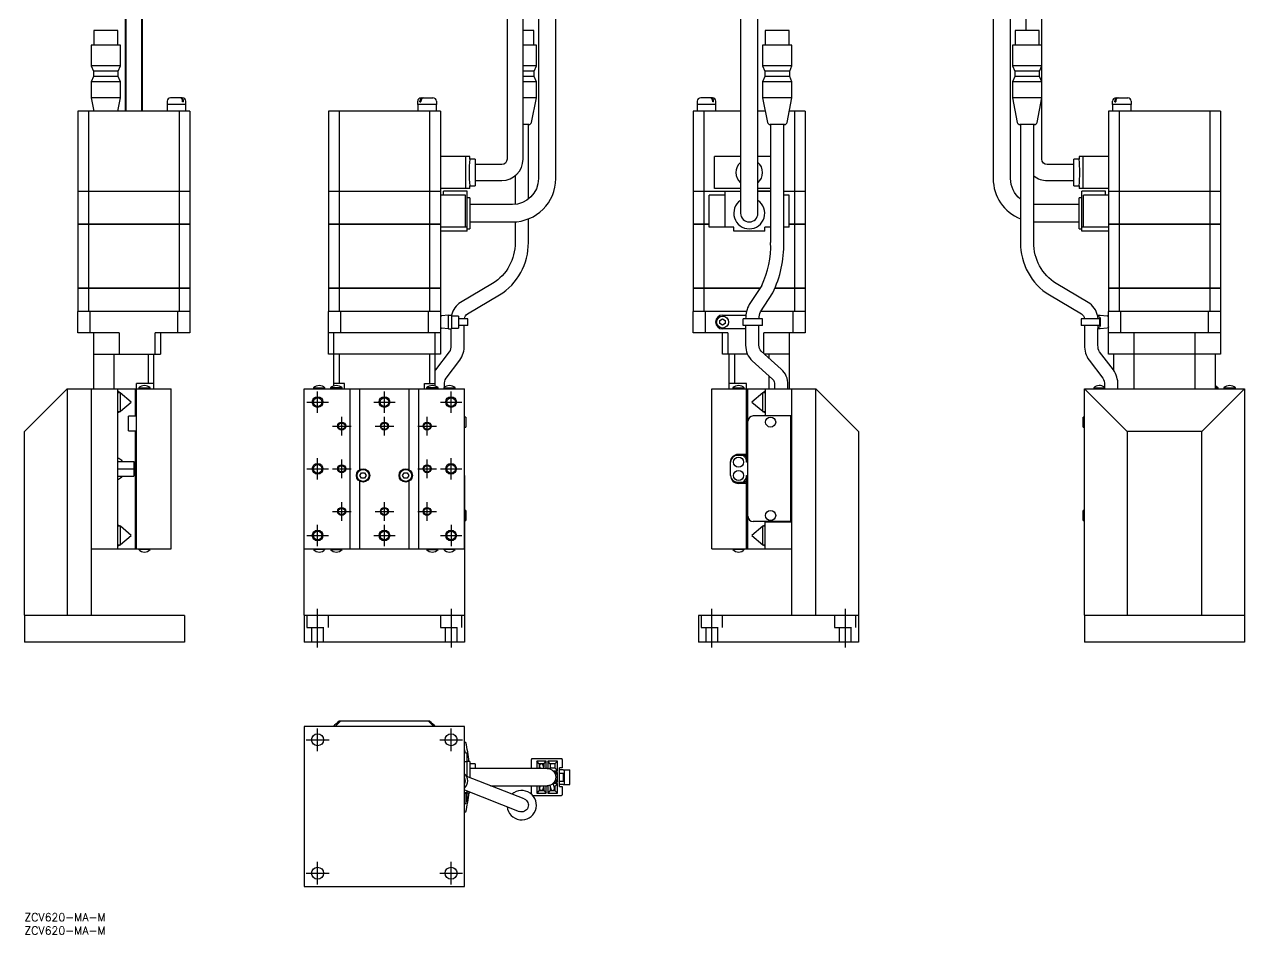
# Model space of a CAD drawing. Extents: x 0 to 457, y -8 to 507.
# Drawn here: x 0 to 457.4, y -8 to 333.1 of the extents above; entities that cross this region are included whole.
import ezdxf

# ---------------------------------------------------------------- set-up
doc = ezdxf.new("R2010")
doc.units = 0
doc.header["$LTSCALE"] = 0.5
doc.linetypes.add('CENTER', pattern=[50.8, 31.75, -6.35, 6.35, -6.35])
doc.linetypes.add('DASHED', pattern=[19.05, 12.7, -6.35])
for name, color, linetype in [('MSM_CENTER', 1, 'CENTER'), ('MSM_CONTINUOUS', 7, 'CONTINUOUS'), ('MSM_DASHED', 4, 'DASHED'), ('MSM_NARROW', 5, 'CONTINUOUS'), ('MSM_PART_NUMBER', 7, 'CONTINUOUS')]:
    doc.layers.add(name, color=color, linetype=linetype)
doc.styles.get("Standard").update_dxf_attribs({"font": 'txt.shx', "height": 3, "bigfont": 'bigfont.shx'})

# ---------------------------------------------------------------- blocks, each defined once
blk = doc.blocks.new('*U2')
at = {"layer": 'MSM_PART_NUMBER'}
blk.add_text('ZCV620-MA-M', height=3, dxfattribs=at).set_placement((0, -3))
blk = doc.blocks.new('*U3')
at = {"layer": 'MSM_PART_NUMBER'}
blk.add_text('ZCV620-MA-M', height=3, dxfattribs=at).set_placement((0, -8))

msp = doc.modelspace()

# ---------------------------------------------------------------- linework, layer by layer
at = {"layer": 'MSM_CENTER'}
for p, q in [((109.93, 187.57), (109.93, 195.57)), ((134.93, 187.57), (134.93, 195.57)), ((159.93, 187.57), (159.93, 195.57)), ((105.93, 191.57), (113.93, 191.57)), ((130.93, 191.57), (138.93, 191.57)), ((155.93, 191.57), (163.93, 191.57)), ((118.93, 179.07), (118.93, 186.07)), ((134.93, 179.07), (134.93, 186.07)), ((150.93, 179.07), (150.93, 186.07)), ((115.43, 182.57), (122.43, 182.57)), ((131.43, 182.57), (138.43, 182.57)), ((147.43, 182.57), (154.43, 182.57)), ((109.93, 162.57), (109.93, 170.57)), ((118.93, 163.07), (118.93, 170.07)), ((150.93, 163.07), (150.93, 170.07)), ((159.93, 162.57), (159.93, 170.57)), ((105.93, 166.57), (113.93, 166.57)), ((115.43, 166.57), (122.43, 166.57)), ((147.43, 166.57), (154.43, 166.57)), ((155.93, 166.57), (163.93, 166.57)), ((118.93, 147.07), (118.93, 154.07)), ((134.93, 147.07), (134.93, 154.07)), ((150.93, 147.07), (150.93, 154.07)), ((115.43, 150.57), (122.43, 150.57)), ((131.43, 150.57), (138.43, 150.57)), ((147.43, 150.57), (154.43, 150.57)), ((109.93, 137.57), (109.93, 145.57)), ((134.93, 137.57), (134.93, 145.57)), ((159.93, 145.57), (159.93, 137.57)), ((105.93, 141.57), (113.93, 141.57)), ((130.93, 141.57), (138.93, 141.57)), ((155.93, 141.57), (163.93, 141.57)), ((109.93, 99.57), (109.93, 114.07)), ((159.93, 114.07), (159.93, 99.57)), ((257.72, 99.57), (257.72, 114.07)), ((307.72, 114.07), (307.72, 99.57)), ((109.93, 60.75), (109.93, 69.25)), ((159.93, 60.75), (159.93, 69.25)), ((105.68, 65), (114.18, 65)), ((155.68, 65), (164.18, 65)), ((109.93, 10.75), (109.93, 19.25)), ((159.93, 10.75), (159.93, 19.25)), ((105.68, 15), (114.18, 15)), ((155.68, 15), (164.18, 15))]:
    msp.add_line(p, q, dxfattribs=at)
at = {"layer": 'MSM_CONTINUOUS'}
for p, q in [((38, 377.57), (38, 300.57)), ((44, 300.57), (44, 377.57)), ((180.93, 377.57), (180.93, 282.57)), ((186.93, 282.57), (186.93, 377.57)), ((375.4, 377.57), (375.4, 330.87)), ((381.4, 325.37), (381.4, 377.57)), ((37.75, 362.32), (37.75, 300.57)), ((44.25, 300.57), (44.25, 362.32)), ((192.68, 362.32), (192.68, 275.32)), ((199.18, 275.32), (199.18, 362.32)), ((268.47, 362.32), (268.47, 262.32)), ((274.97, 262.32), (274.97, 362.32)), ((363.15, 362.32), (363.15, 275.32)), ((369.65, 275.32), (369.65, 362.32)), ((35, 330.87), (26, 330.87)), ((26, 330.87), (26, 325.37)), ((35, 325.37), (35, 330.87)), ((190.93, 330.87), (186.93, 330.87)), ((190.93, 325.37), (190.93, 330.87)), ((286.72, 330.87), (277.72, 330.87)), ((277.72, 330.87), (277.72, 325.37)), ((286.72, 325.37), (286.72, 330.87)), ((380.4, 330.87), (371.4, 330.87)), ((371.4, 330.87), (371.4, 325.37)), ((380.4, 325.37), (380.4, 330.87)), ((36, 325.37), (25, 325.37)), ((25, 325.37), (25, 317.57)), ((36, 317.57), (36, 325.37)), ((191.93, 325.37), (186.93, 325.37)), ((191.93, 317.57), (191.93, 325.37)), ((287.72, 325.37), (276.72, 325.37)), ((276.72, 325.37), (276.72, 317.57)), ((287.72, 317.57), (287.72, 325.37)), ((381.4, 325.37), (370.4, 325.37)), ((370.4, 325.37), (370.4, 317.57)), ((381.4, 317.57), (381.4, 325.37)), ((36, 317.57), (25, 317.57)), ((25, 317.57), (25.85, 315.57)), ((35.15, 315.57), (36, 317.57)), ((191.93, 317.57), (186.93, 317.57)), ((191.08, 315.57), (191.93, 317.57)), ((287.72, 317.57), (276.72, 317.57)), ((276.72, 317.57), (277.57, 315.57)), ((286.87, 315.57), (287.72, 317.57)), ((381.4, 317.57), (370.4, 317.57)), ((370.4, 317.57), (371.25, 315.57)), ((380.55, 315.57), (381.4, 317.57)), ((381.4, 311.57), (381.4, 317.57)), ((25.85, 313.57), (25, 311.57)), ((36, 311.57), (25, 311.57)), ((25, 311.57), (25, 305.57)), ((35.15, 315.57), (25.85, 315.57)), ((25.85, 315.57), (25.85, 313.57)), ((35.15, 313.57), (25.85, 313.57)), ((35.15, 313.57), (35.15, 315.57)), ((36, 311.57), (35.15, 313.57)), ((36, 305.57), (36, 311.57)), ((191.08, 315.57), (186.93, 315.57)), ((191.08, 313.57), (186.93, 313.57)), ((191.93, 311.57), (186.93, 311.57)), ((191.08, 313.57), (191.08, 315.57)), ((191.93, 311.57), (191.08, 313.57)), ((191.93, 305.57), (191.93, 311.57)), ((277.57, 313.57), (276.72, 311.57)), ((287.72, 311.57), (276.72, 311.57)), ((276.72, 311.57), (276.72, 305.57)), ((286.87, 315.57), (277.57, 315.57)), ((277.57, 315.57), (277.57, 313.57)), ((286.87, 313.57), (277.57, 313.57)), ((286.87, 313.57), (286.87, 315.57)), ((287.72, 311.57), (286.87, 313.57)), ((287.72, 305.57), (287.72, 311.57)), ((371.25, 313.57), (370.4, 311.57)), ((381.4, 311.57), (370.4, 311.57)), ((370.4, 311.57), (370.4, 305.57)), ((380.55, 315.57), (371.25, 315.57)), ((371.25, 315.57), (371.25, 313.57)), ((380.55, 313.57), (371.25, 313.57)), ((380.55, 313.57), (380.55, 315.57)), ((381.4, 311.57), (380.55, 313.57)), ((381.4, 305.57), (381.4, 311.57)), ((36, 305.57), (25, 305.57)), ((25, 305.57), (25.98, 300.57)), ((35.02, 300.57), (36, 305.57)), ((53.5, 304.27), (53.5, 303.12)), ((60.5, 303.12), (53.5, 303.12)), ((60.5, 303.07), (53.5, 303.07)), ((53.5, 303.07), (53.5, 300.57)), ((53.55, 303.12), (53.55, 303.07)), ((59.2, 305.57), (54.8, 305.57)), ((59.29, 304.07), (59.29, 304.27)), ((59.65, 304.07), (59.29, 304.07)), ((59.65, 304.07), (59.65, 304.27)), ((60.45, 303.07), (60.45, 303.12)), ((60.5, 303.12), (60.5, 304.27)), ((60.5, 300.57), (60.5, 303.07)), ((147.43, 303.12), (147.43, 304.27)), ((154.43, 303.12), (147.43, 303.12)), ((154.43, 303.07), (147.43, 303.07)), ((147.43, 303.07), (147.43, 300.57)), ((147.48, 303.12), (147.48, 303.07)), ((148.28, 304.07), (148.28, 304.27)), ((148.28, 304.07), (148.63, 304.07)), ((148.63, 304.07), (148.63, 304.27)), ((148.73, 305.57), (153.13, 305.57)), ((154.38, 303.07), (154.38, 303.12)), ((154.43, 304.27), (154.43, 303.12)), ((154.43, 300.57), (154.43, 303.07)), ((191.93, 305.57), (186.93, 305.57)), ((190.12, 296.38), (191.93, 305.57)), ((252.22, 304.27), (252.22, 303.12)), ((259.22, 303.12), (252.22, 303.12)), ((259.22, 303.07), (252.22, 303.07)), ((252.22, 303.07), (252.22, 300.57)), ((252.27, 303.12), (252.27, 303.07)), ((257.92, 305.57), (253.52, 305.57)), ((258.02, 304.07), (258.02, 304.27)), ((258.37, 304.07), (258.02, 304.07)), ((258.37, 304.07), (258.37, 304.27)), ((259.17, 303.07), (259.17, 303.12)), ((259.22, 303.12), (259.22, 304.27)), ((259.22, 300.57), (259.22, 303.07)), ((287.72, 305.57), (276.72, 305.57)), ((276.72, 305.57), (278.53, 296.38)), ((285.92, 296.38), (287.72, 305.57)), ((381.4, 305.57), (370.4, 305.57)), ((370.4, 305.57), (372.2, 296.38)), ((379.59, 296.38), (381.4, 305.57)), ((381.4, 282.57), (381.4, 305.57)), ((407.9, 303.12), (407.9, 304.27)), ((414.9, 303.12), (407.9, 303.12)), ((414.9, 303.07), (407.9, 303.07)), ((407.9, 303.07), (407.9, 300.57)), ((407.95, 303.12), (407.95, 303.07)), ((408.75, 304.07), (408.75, 304.27)), ((408.75, 304.07), (409.11, 304.07)), ((409.11, 304.07), (409.11, 304.27)), ((409.2, 305.57), (413.6, 305.57)), ((414.85, 303.07), (414.85, 303.12)), ((414.9, 304.27), (414.9, 303.12)), ((414.9, 300.57), (414.9, 303.07)), ((62, 300.57), (20, 300.57)), ((20, 300.57), (20, 270.62)), ((24.03, 300.57), (24.03, 270.62)), ((57.97, 300.57), (57.97, 270.62)), ((62, 300.57), (62, 270.62)), ((155.93, 300.57), (113.93, 300.57)), ((113.93, 300.57), (113.93, 270.62)), ((117.95, 300.57), (117.95, 270.62)), ((151.9, 300.57), (151.9, 270.62)), ((155.93, 300.57), (155.93, 270.62)), ((250.72, 300.57), (250.72, 270.62)), ((268.47, 300.57), (250.72, 300.57)), ((254.75, 300.57), (254.75, 270.62)), ((277.71, 300.57), (274.97, 300.57)), ((292.72, 300.57), (286.74, 300.57)), ((288.69, 300.57), (288.69, 270.62)), ((292.72, 300.57), (292.72, 270.62)), ((448.4, 300.57), (406.4, 300.57)), ((406.4, 300.57), (406.4, 270.62)), ((410.43, 300.57), (410.43, 270.62)), ((444.37, 300.57), (444.37, 270.62)), ((448.4, 300.57), (448.4, 270.62)), ((189.14, 295.57), (186.93, 295.57)), ((188.93, 267.63), (188.93, 295.57)), ((284.94, 295.57), (279.51, 295.57)), ((279.72, 295.57), (279.72, 251.37)), ((284.72, 251.37), (284.72, 295.57)), ((378.61, 295.57), (373.18, 295.57)), ((373.4, 295.57), (373.4, 251.37)), ((378.4, 251.37), (378.4, 295.57)), ((166.92, 283.57), (155.93, 283.57)), ((165.5, 271.57), (165.5, 283.57)), ((166.92, 282.57), (166.92, 283.57)), ((168.93, 282.57), (166.92, 282.57)), ((168.93, 282.57), (168.93, 272.57)), ((178.93, 280.57), (168.93, 280.57)), ((258.72, 271.57), (258.72, 283.57)), ((268.47, 283.57), (258.72, 283.57)), ((279.72, 283.57), (274.97, 283.57)), ((284.72, 271.57), (284.72, 283.57)), ((393.4, 280.57), (383.4, 280.57)), ((393.4, 272.57), (393.4, 282.57)), ((395.4, 282.57), (393.4, 282.57)), ((406.4, 283.57), (395.4, 283.57)), ((395.4, 283.57), (395.4, 282.57)), ((396.83, 271.57), (396.83, 283.57)), ((168.93, 274.57), (178.93, 274.57)), ((183.93, 276.32), (183.93, 265.62)), ((383.4, 274.57), (393.4, 274.57)), ((20, 270.62), (62, 270.62)), ((20, 270.57), (20, 258.32)), ((20, 270.57), (62, 270.57)), ((20.05, 270.62), (20.05, 270.57)), ((24.03, 270.57), (24.03, 258.32)), ((24.29, 270.62), (24.29, 270.57)), ((57.71, 270.62), (57.71, 270.57)), ((57.97, 270.57), (57.97, 258.32)), ((61.95, 270.62), (61.95, 270.57)), ((62, 270.57), (62, 258.32)), ((113.93, 270.62), (155.93, 270.62)), ((113.93, 270.57), (113.93, 258.32)), ((113.93, 270.57), (155.93, 270.57)), ((113.98, 270.62), (113.98, 270.57)), ((117.95, 270.57), (117.95, 258.32)), ((118.21, 270.62), (118.21, 270.57)), ((151.64, 270.62), (151.64, 270.57)), ((151.9, 270.57), (151.9, 258.32)), ((155.88, 270.62), (155.88, 270.57)), ((166.92, 271.57), (155.93, 271.57)), ((155.93, 270.57), (155.93, 234.32)), ((165.93, 270.57), (157.13, 270.57)), ((157.13, 269.07), (157.13, 270.57)), ((165.93, 255.57), (165.93, 270.57)), ((166.92, 271.57), (166.92, 272.57)), ((166.92, 272.57), (168.93, 272.57)), ((250.72, 270.62), (268.47, 270.62)), ((250.72, 270.57), (250.72, 258.32)), ((250.72, 270.57), (268.47, 270.57)), ((250.77, 270.62), (250.77, 270.57)), ((254.75, 270.57), (254.75, 258.32)), ((255.01, 270.62), (255.01, 270.57)), ((268.47, 271.57), (258.72, 271.57)), ((262.72, 257.07), (262.72, 270.57)), ((279.72, 271.57), (274.97, 271.57)), ((274.97, 270.62), (279.72, 270.62)), ((279.72, 270.57), (274.97, 270.57)), ((284.72, 270.62), (292.72, 270.62)), ((284.72, 270.57), (292.72, 270.57)), ((288.44, 270.62), (288.44, 270.57)), ((288.69, 270.57), (288.69, 258.32)), ((292.67, 270.62), (292.67, 270.57)), ((292.72, 270.57), (292.72, 258.32)), ((393.4, 272.57), (395.4, 272.57)), ((395.4, 272.57), (395.4, 271.57)), ((406.4, 271.57), (395.4, 271.57)), ((405.2, 270.57), (396.4, 270.57)), ((396.4, 255.57), (396.4, 270.57)), ((405.2, 269.07), (405.2, 270.57)), ((406.4, 270.62), (448.4, 270.62)), ((406.4, 270.57), (448.4, 270.57)), ((406.4, 270.57), (406.4, 234.32)), ((406.45, 270.62), (406.45, 270.57)), ((410.43, 270.57), (410.43, 258.32)), ((410.68, 270.62), (410.68, 270.57)), ((444.11, 270.62), (444.11, 270.57)), ((444.37, 270.57), (444.37, 258.32)), ((448.35, 270.62), (448.35, 270.57)), ((448.4, 270.57), (448.4, 258.32)), ((164.23, 269.07), (155.93, 269.07)), ((165.33, 269.07), (164.23, 269.07)), ((165.33, 257.07), (165.33, 269.07)), ((166.93, 268.14), (165.93, 268.14)), ((166.93, 268.14), (166.93, 256.5)), ((182.93, 265.57), (166.93, 265.57)), ((256.72, 257.07), (256.72, 269.07)), ((262.72, 269.07), (256.72, 269.07)), ((286.72, 269.07), (284.72, 269.07)), ((286.72, 257.07), (286.72, 269.07)), ((395.4, 265.57), (379.4, 265.57)), ((395.4, 256.5), (395.4, 268.14)), ((396.4, 268.14), (395.4, 268.14)), ((397, 257.07), (397, 269.07)), ((398.09, 269.07), (397, 269.07)), ((406.4, 269.07), (398.09, 269.07)), ((20, 258.32), (62, 258.32)), ((20, 258.27), (20, 234.32)), ((20, 258.27), (62, 258.27)), ((20.05, 258.32), (20.05, 258.27)), ((24.03, 258.27), (24.03, 234.32)), ((24.29, 258.32), (24.29, 258.27)), ((57.71, 258.32), (57.71, 258.27)), ((57.97, 258.27), (57.97, 234.32)), ((61.95, 258.32), (61.95, 258.27)), ((62, 258.27), (62, 234.32)), ((113.93, 258.32), (155.93, 258.32)), ((113.93, 258.27), (113.93, 234.32)), ((113.93, 258.27), (155.93, 258.27)), ((113.98, 258.32), (113.98, 258.27)), ((117.95, 258.27), (117.95, 234.32)), ((118.21, 258.32), (118.21, 258.27)), ((151.64, 258.32), (151.64, 258.27)), ((151.9, 258.27), (151.9, 234.32)), ((155.88, 258.32), (155.88, 258.27)), ((164.23, 257.07), (155.93, 257.07)), ((165.33, 257.07), (164.23, 257.07)), ((165.93, 257.07), (165.33, 257.07)), ((165.93, 256.5), (166.93, 256.5)), ((166.93, 259.07), (182.93, 259.07)), ((183.93, 259.1), (183.93, 251.37)), ((188.93, 251.37), (188.93, 260.22)), ((250.72, 258.32), (256.72, 258.32)), ((250.72, 258.27), (250.72, 234.32)), ((250.72, 258.27), (256.72, 258.27)), ((250.77, 258.32), (250.77, 258.27)), ((254.75, 258.27), (254.75, 234.32)), ((255.01, 258.32), (255.01, 258.27)), ((265.94, 257.07), (256.72, 257.07)), ((265.94, 255.57), (265.94, 257.07)), ((279.72, 257.07), (277.5, 257.07)), ((277.5, 255.57), (277.5, 257.07)), ((286.72, 257.07), (284.72, 257.07)), ((286.72, 258.32), (292.72, 258.32)), ((286.72, 258.27), (292.72, 258.27)), ((288.44, 258.32), (288.44, 258.27)), ((288.69, 258.27), (288.69, 234.32)), ((292.67, 258.32), (292.67, 258.27)), ((292.72, 258.27), (292.72, 234.32)), ((379.4, 259.07), (395.4, 259.07)), ((395.4, 256.5), (396.4, 256.5)), ((397, 257.07), (396.4, 257.07)), ((398.09, 257.07), (397, 257.07)), ((406.4, 257.07), (398.09, 257.07)), ((406.4, 258.32), (448.4, 258.32)), ((406.4, 258.27), (448.4, 258.27)), ((406.45, 258.32), (406.45, 258.27)), ((410.43, 258.27), (410.43, 234.32)), ((410.68, 258.32), (410.68, 258.27)), ((444.11, 258.32), (444.11, 258.27)), ((444.37, 258.27), (444.37, 234.32)), ((448.35, 258.32), (448.35, 258.27)), ((448.4, 258.27), (448.4, 234.32)), ((165.93, 255.57), (155.93, 255.57)), ((277.5, 255.57), (265.94, 255.57)), ((406.4, 255.57), (396.4, 255.57)), ((20, 234.32), (62, 234.32)), ((20, 234.27), (20, 225.57)), ((20, 234.27), (62, 234.27)), ((20.05, 234.32), (20.05, 234.27)), ((24.03, 234.27), (24.03, 225.57)), ((24.29, 234.32), (24.29, 234.27)), ((57.71, 234.32), (57.71, 234.27)), ((57.97, 234.27), (57.97, 225.57)), ((61.95, 234.32), (61.95, 234.27)), ((62, 234.27), (62, 225.57)), ((113.93, 234.32), (155.93, 234.32)), ((113.93, 234.27), (113.93, 225.57)), ((113.93, 234.27), (155.93, 234.27)), ((113.98, 234.32), (113.98, 234.27)), ((117.95, 234.27), (117.95, 225.57)), ((118.21, 234.32), (118.21, 234.27)), ((151.64, 234.32), (151.64, 234.27)), ((151.9, 234.27), (151.9, 225.57)), ((155.88, 234.32), (155.88, 234.27)), ((155.93, 234.27), (155.93, 225.57)), ((175.53, 236.01), (163.53, 228.9)), ((250.72, 234.32), (275.78, 234.32)), ((250.72, 234.27), (250.72, 225.57)), ((250.72, 234.27), (275.75, 234.27)), ((250.77, 234.32), (250.77, 234.27)), ((254.75, 234.27), (254.75, 225.57)), ((255.01, 234.32), (255.01, 234.27)), ((276.38, 235.24), (271.7, 228.12)), ((281.36, 234.27), (292.72, 234.27)), ((281.38, 234.32), (292.72, 234.32)), ((288.44, 234.32), (288.44, 234.27)), ((288.69, 234.27), (288.69, 225.57)), ((292.67, 234.32), (292.67, 234.27)), ((292.72, 234.27), (292.72, 225.57)), ((398.8, 228.9), (386.79, 236.01)), ((406.4, 234.32), (448.4, 234.32)), ((406.4, 234.27), (406.4, 225.57)), ((406.4, 234.27), (448.4, 234.27)), ((406.45, 234.32), (406.45, 234.27)), ((410.43, 234.27), (410.43, 225.57)), ((410.68, 234.32), (410.68, 234.27)), ((444.11, 234.32), (444.11, 234.27)), ((444.37, 234.27), (444.37, 225.57)), ((448.35, 234.32), (448.35, 234.27)), ((448.4, 234.27), (448.4, 225.57)), ((166.08, 224.6), (178.08, 231.71)), ((275.88, 225.37), (280.56, 232.49)), ((384.24, 231.71), (396.25, 224.6)), ((62, 225.57), (20, 225.57)), ((20, 225.47), (20.1, 225.57)), ((62, 225.47), (20, 225.47)), ((20, 217.57), (20, 225.47)), ((24.5, 225.47), (24.54, 225.57)), ((24.5, 225.47), (24.5, 217.57)), ((57.5, 225.47), (57.46, 225.57)), ((57.5, 217.57), (57.5, 225.47)), ((61.9, 225.57), (62, 225.47)), ((62, 225.47), (62, 217.57)), ((155.93, 225.57), (113.93, 225.57)), ((113.93, 225.47), (114.03, 225.57)), ((155.93, 225.47), (113.93, 225.47)), ((113.93, 209.57), (113.93, 225.47)), ((118.47, 225.57), (118.43, 225.47)), ((118.43, 225.47), (118.43, 217.57)), ((151.38, 225.57), (151.43, 225.47)), ((151.43, 217.57), (151.43, 225.47)), ((155.83, 225.57), (155.93, 225.47)), ((155.93, 225.47), (155.93, 209.57)), ((159.03, 224.17), (156.38, 223.94)), ((159.03, 218.97), (159.03, 224.17)), ((159.03, 224.17), (160.13, 224.17)), ((160.13, 224.17), (160.13, 218.97)), ((270.69, 225.57), (250.72, 225.57)), ((250.82, 225.57), (250.72, 225.47)), ((250.72, 217.57), (250.72, 225.47)), ((270.67, 225.47), (250.72, 225.47)), ((255.26, 225.57), (255.22, 225.47)), ((255.22, 225.47), (255.22, 217.57)), ((261.72, 224.17), (270.46, 224.17)), ((292.72, 225.47), (275.95, 225.47)), ((292.72, 225.57), (276.01, 225.57)), ((288.18, 225.57), (288.22, 225.47)), ((288.22, 217.57), (288.22, 225.47)), ((292.72, 225.47), (292.62, 225.57)), ((292.72, 225.47), (292.72, 217.57)), ((402.2, 224.17), (403.3, 224.17)), ((403.3, 224.17), (405.94, 223.94)), ((448.4, 225.57), (406.4, 225.57)), ((406.5, 225.57), (406.4, 225.47)), ((448.4, 225.47), (406.4, 225.47)), ((406.4, 209.57), (406.4, 225.47)), ((410.9, 225.47), (410.94, 225.57)), ((410.9, 225.47), (410.9, 217.57)), ((443.9, 225.47), (443.86, 225.57)), ((443.9, 217.57), (443.9, 225.47)), ((448.4, 225.47), (448.3, 225.57)), ((448.4, 225.47), (448.4, 209.57)), ((162.73, 223.82), (160.13, 223.82)), ((162.73, 223.82), (162.73, 219.32)), ((166.2, 222.82), (162.73, 222.82)), ((166.2, 220.32), (162.73, 220.32)), ((164.9, 212.84), (164.9, 220.32)), ((166.2, 220.32), (166.2, 222.82)), ((260.72, 222.15), (261.72, 222.72)), ((260.72, 220.99), (260.72, 222.15)), ((261.72, 220.41), (260.72, 220.99)), ((261.72, 222.72), (262.72, 222.15)), ((262.72, 220.99), (261.72, 220.41)), ((262.72, 222.15), (262.72, 220.99)), ((269.39, 220.32), (269.39, 222.82)), ((269.64, 222.82), (269.39, 222.82)), ((269.64, 220.32), (269.39, 220.32)), ((276.62, 222.82), (269.64, 222.82)), ((276.62, 220.32), (269.64, 220.32)), ((270.35, 220.32), (270.35, 212.84)), ((271.18, 222.82), (270.36, 222.82)), ((275.35, 212.84), (275.35, 220.32)), ((276.62, 220.32), (276.62, 222.82)), ((403.13, 222.82), (396.13, 222.82)), ((396.13, 222.82), (396.13, 220.32)), ((403.13, 220.32), (396.13, 220.32)), ((397.43, 220.32), (397.43, 212.84)), ((402.26, 223.99), (402.31, 223.67)), ((402.31, 223.67), (402.4, 222.82)), ((403.05, 223.4), (402.31, 223.67)), ((402.41, 220.32), (402.41, 219.5)), ((402.41, 219.5), (403.07, 219.75)), ((403.3, 223.17), (403.05, 223.4)), ((403.07, 219.75), (403.3, 219.97)), ((403.13, 220.32), (403.13, 222.82)), ((403.3, 223.17), (403.3, 219.97)), ((35.5, 217.57), (20, 217.57)), ((26, 196.57), (26, 217.57)), ((35.5, 217.57), (35.5, 209.57)), ((49, 209.57), (49, 217.57)), ((62, 217.57), (49, 217.57)), ((51, 217.57), (51, 209.57)), ((155.93, 217.57), (113.93, 217.57)), ((115.93, 197.6), (115.93, 217.57)), ((153.93, 197.6), (153.93, 217.57)), ((159.03, 218.97), (156.38, 219.2)), ((159.03, 218.97), (160.13, 218.97)), ((159.9, 218.97), (159.9, 212.84)), ((160.13, 219.32), (162.73, 219.32)), ((263.72, 217.57), (250.72, 217.57)), ((270.35, 218.97), (261.72, 218.97)), ((261.72, 209.57), (261.72, 217.57)), ((263.72, 217.57), (263.72, 209.57)), ((292.72, 217.57), (277.22, 217.57)), ((277.22, 209.76), (277.22, 217.57)), ((286.72, 217.57), (286.72, 196.57)), ((402.41, 219.5), (402.43, 219.14)), ((403.3, 218.97), (402.41, 218.97)), ((402.43, 212.84), (402.43, 219.14)), ((405.94, 219.2), (403.3, 218.97)), ((448.4, 217.57), (406.4, 217.57)), ((415.9, 217.57), (415.9, 196.57)), ((438.9, 196.57), (438.9, 217.57)), ((283.72, 203.93), (276.2, 210.68)), ((26, 209.57), (51, 209.57)), ((33.5, 209.57), (33.5, 196.57)), ((46.5, 198.57), (46.5, 209.57)), ((48.5, 196.57), (48.5, 209.57)), ((155.93, 209.57), (113.93, 209.57)), ((117.93, 209.57), (117.93, 198.57)), ((151.93, 198.57), (151.93, 209.57)), ((159.26, 210.34), (154.09, 203.59)), ((158.06, 200.55), (163.23, 207.3)), ((271.01, 209.57), (261.72, 209.57)), ((264.22, 196.57), (264.22, 209.57)), ((266.22, 209.57), (266.22, 198.57)), ((272.86, 206.96), (280.38, 200.21)), ((286.72, 209.57), (277.43, 209.57)), ((279.22, 207.96), (279.22, 209.57)), ((399.09, 207.3), (404.26, 200.55)), ((408.23, 203.59), (403.06, 210.34)), ((448.4, 209.57), (406.4, 209.57)), ((408.4, 203.36), (408.4, 209.57)), ((446.4, 209.57), (446.4, 196.57)), ((154.09, 203.59), (153.92, 203.36)), ((42, 196.57), (42, 198.57)), ((48.5, 198.57), (42, 198.57)), ((42.85, 196.86), (47.15, 196.86)), ((42.85, 196.86), (42.85, 196.57)), ((47.15, 196.57), (47.15, 196.86)), ((108.38, 196.86), (112.68, 196.86)), ((108.38, 196.86), (108.38, 196.57)), ((112.68, 196.57), (112.68, 196.86)), ((119.08, 196.86), (114.78, 196.86)), ((114.78, 196.86), (114.78, 196.57)), ((119.93, 198.57), (115.93, 198.57)), ((119.08, 196.57), (119.08, 196.86)), ((119.93, 196.57), (119.93, 198.57)), ((149.93, 196.57), (149.93, 198.57)), ((149.93, 198.57), (153.93, 198.57)), ((155.08, 196.86), (150.78, 196.86)), ((150.78, 196.86), (150.78, 196.57)), ((155.08, 196.57), (155.08, 196.86)), ((157.18, 196.86), (161.48, 196.86)), ((157.18, 196.86), (157.18, 196.57)), ((157.43, 197.09), (157.43, 198.05)), ((161.48, 196.57), (161.48, 196.86)), ((270.72, 198.57), (264.22, 198.57)), ((265.57, 196.86), (269.87, 196.86)), ((265.57, 196.86), (265.57, 196.57)), ((269.87, 196.57), (269.87, 196.86)), ((270.72, 169.07), (270.72, 198.57)), ((279.22, 196.57), (279.22, 201.25)), ((281.22, 198.05), (281.22, 196.57)), ((286.22, 196.57), (286.22, 198.05)), ((400.85, 196.86), (404.9, 196.86)), ((400.85, 196.86), (400.85, 196.57)), ((404.9, 198.05), (404.9, 196.57)), ((409.9, 196.57), (409.9, 198.05)), ((447.55, 196.86), (446.4, 196.86)), ((447.55, 196.57), (447.55, 196.86)), ((449.65, 196.86), (453.95, 196.86)), ((449.65, 196.86), (449.65, 196.57)), ((453.95, 196.57), (453.95, 196.86)), ((16, 196.57), (0, 180.57)), ((16, 196.57), (55, 196.57)), ((16, 196.57), (16, 111.67)), ((25, 196.57), (25, 111.57)), ((35, 136.57), (35, 196.57)), ((35.12, 195.47), (35, 195.31)), ((36, 195.07), (35, 195.07)), ((35.87, 195.07), (35.12, 195.47)), ((40, 191.57), (35.95, 195.01)), ((36, 188.07), (36, 195.07)), ((41.5, 196.57), (41.5, 186.32)), ((42, 136.57), (42, 196.57)), ((55, 136.57), (55, 196.57)), ((55, 193.57), (55, 196.57)), ((104.93, 136.57), (104.93, 196.57)), ((104.93, 196.57), (164.93, 196.57)), ((122.13, 136.57), (122.13, 196.57)), ((125.73, 166.26), (125.73, 196.57)), ((144.13, 196.57), (144.13, 166.26)), ((147.73, 196.57), (147.73, 136.57)), ((164.93, 136.57), (164.93, 196.57)), ((164.93, 169.07), (164.93, 196.57)), ((257.72, 136.57), (257.72, 196.57)), ((257.72, 196.57), (296.72, 196.57)), ((271.22, 136.57), (271.22, 196.57)), ((276.77, 195.01), (272.72, 191.57)), ((276.72, 195.07), (276.72, 188.07)), ((277.72, 195.07), (276.72, 195.07)), ((277.6, 195.47), (276.85, 195.07)), ((277.72, 195.31), (277.6, 195.47)), ((277.72, 196.57), (277.72, 186.37)), ((287.72, 111.57), (287.72, 196.57)), ((296.72, 111.67), (296.72, 196.57)), ((312.72, 180.57), (296.72, 196.57)), ((397.4, 196.57), (457.4, 196.57)), ((413.4, 180.57), (397.4, 196.57)), ((397.4, 111.67), (397.4, 196.57)), ((457.4, 196.57), (441.4, 180.57)), ((457.4, 196.57), (457.4, 111.67)), ((35, 188.07), (36, 188.07)), ((35, 187.83), (35.12, 187.67)), ((35.12, 187.67), (35.87, 188.07)), ((36, 188.16), (40, 191.57)), ((55, 184.07), (55, 189.57)), ((272.72, 191.57), (276.77, 188.13)), ((276.72, 188.07), (277.72, 188.07)), ((276.85, 188.07), (277.6, 187.67)), ((277.6, 187.67), (277.72, 187.83)), ((39, 180.82), (39, 186.32)), ((42, 186.32), (39, 186.32)), ((55, 182.62), (55, 183.82)), ((165.43, 185.97), (164.93, 185.97)), ((165.43, 185.97), (165.43, 182.17)), ((287.22, 186.37), (273.22, 186.37)), ((277.72, 186.57), (287.72, 186.57)), ((286.22, 186.57), (286.22, 186.37)), ((287.22, 186.37), (287.22, 146.77)), ((396.9, 182.17), (396.9, 185.97)), ((397.4, 185.97), (396.9, 185.97)), ((0, 111.67), (0, 180.57)), ((39, 180.82), (42, 180.82)), ((41.5, 180.82), (41.5, 136.57)), ((55, 181.32), (55, 182.51)), ((55, 168.57), (55, 181.07)), ((164.93, 182.17), (165.43, 182.17)), ((312.72, 180.57), (312.72, 111.67)), ((396.9, 182.17), (397.4, 182.17)), ((441.4, 180.57), (413.4, 180.57)), ((413.4, 180.57), (413.4, 111.67)), ((441.4, 111.67), (441.4, 180.57)), ((35.12, 170.47), (35, 170.31)), ((35, 169.32), (41, 169.32)), ((35.22, 170.45), (35.12, 170.47)), ((35.35, 170.4), (35.22, 170.45)), ((41, 169.32), (41, 163.82)), ((269.72, 171.57), (267.22, 171.57)), ((267.72, 172.07), (270.72, 172.07)), ((35, 166.57), (41, 166.57)), ((55, 166.62), (55, 167.82)), ((55, 165.32), (55, 166.51)), ((125.77, 164.07), (126.35, 165.07)), ((126.35, 165.07), (127.5, 165.07)), ((127.5, 165.07), (128.08, 164.07)), ((141.77, 164.07), (142.35, 165.07)), ((142.35, 165.07), (143.5, 165.07)), ((143.5, 165.07), (144.08, 164.07)), ((264.72, 164.07), (264.72, 169.07)), ((271.22, 169.07), (270.72, 169.07)), ((35, 163.82), (41, 163.82)), ((35, 162.83), (35.12, 162.67)), ((35.12, 162.67), (35.26, 162.7)), ((55, 152.07), (55, 164.57)), ((125.73, 136.57), (125.73, 161.88)), ((126.35, 163.07), (125.77, 164.07)), ((127.5, 163.07), (126.35, 163.07)), ((128.08, 164.07), (127.5, 163.07)), ((142.35, 163.07), (141.77, 164.07)), ((143.5, 163.07), (142.35, 163.07)), ((144.08, 164.07), (143.5, 163.07)), ((144.13, 161.88), (144.13, 136.57)), ((164.93, 164.07), (164.93, 111.67)), ((267.22, 161.57), (269.72, 161.57)), ((270.72, 161.07), (267.72, 161.07)), ((270.72, 136.57), (270.72, 164.07)), ((270.72, 164.07), (271.22, 164.07)), ((55, 150.62), (55, 151.82)), ((165.43, 150.97), (164.93, 150.97)), ((165.43, 150.97), (165.43, 147.17)), ((396.9, 147.17), (396.9, 150.97)), ((397.4, 150.97), (396.9, 150.97)), ((55, 149.32), (55, 150.51)), ((55, 143.57), (55, 149.07)), ((164.93, 147.17), (165.43, 147.17)), ((287.22, 146.77), (273.22, 146.77)), ((277.72, 136.57), (277.72, 146.77)), ((287.72, 146.57), (277.72, 146.57)), ((286.22, 146.77), (286.22, 146.57)), ((396.9, 147.17), (397.4, 147.17)), ((35.12, 145.47), (35, 145.31)), ((36, 145.07), (35, 145.07)), ((35.87, 145.07), (35.12, 145.47)), ((40, 141.57), (35.96, 145)), ((36, 138.07), (36, 145.07)), ((276.81, 145.04), (272.72, 141.57)), ((276.72, 145.07), (276.72, 138.07)), ((277.72, 145.07), (276.72, 145.07)), ((277.6, 145.47), (276.85, 145.07)), ((277.72, 145.31), (277.6, 145.47)), ((35, 138.07), (36, 138.07)), ((35, 137.83), (35.12, 137.67)), ((35.12, 137.67), (35.87, 138.07)), ((36, 138.16), (40, 141.57)), ((55, 136.57), (55, 139.57)), ((272.72, 141.57), (276.78, 138.12)), ((276.72, 138.07), (277.72, 138.07)), ((276.85, 138.07), (277.6, 137.67)), ((277.6, 137.67), (277.72, 137.83)), ((25, 136.57), (55, 136.57)), ((42.85, 136.57), (42.85, 136.28)), ((47.15, 136.28), (42.85, 136.28)), ((47.15, 136.28), (47.15, 136.57)), ((104.93, 111.67), (104.93, 136.57)), ((104.93, 136.57), (164.93, 136.57)), ((108.38, 136.57), (108.38, 136.28)), ((112.68, 136.28), (108.38, 136.28)), ((112.68, 136.28), (112.68, 136.57)), ((114.78, 136.57), (114.78, 136.28)), ((114.78, 136.28), (119.08, 136.28)), ((119.08, 136.28), (119.08, 136.57)), ((150.78, 136.57), (150.78, 136.28)), ((150.78, 136.28), (155.08, 136.28)), ((155.08, 136.28), (155.08, 136.57)), ((157.18, 136.57), (157.18, 136.28)), ((161.48, 136.28), (157.18, 136.28)), ((161.48, 136.28), (161.48, 136.57)), ((257.72, 136.57), (287.72, 136.57)), ((265.57, 136.57), (265.57, 136.28)), ((269.87, 136.28), (265.57, 136.28)), ((269.87, 136.28), (269.87, 136.57)), ((0, 111.67), (0.1, 111.57)), ((0, 111.57), (0, 101.57)), ((60, 111.57), (0, 111.57)), ((15.9, 111.57), (16, 111.67)), ((16, 111.67), (25, 111.67)), ((60, 111.57), (60, 101.57)), ((104.93, 111.67), (105.03, 111.57)), ((104.93, 111.57), (104.93, 101.57)), ((164.93, 111.57), (104.93, 111.57)), ((164.83, 111.57), (164.93, 111.67)), ((164.93, 111.57), (164.93, 101.57)), ((252.72, 111.57), (252.72, 101.57)), ((312.72, 111.57), (252.72, 111.57)), ((287.72, 111.67), (296.72, 111.67)), ((296.72, 111.67), (296.82, 111.57)), ((312.62, 111.57), (312.72, 111.67)), ((312.72, 111.57), (312.72, 101.57)), ((397.4, 111.67), (397.5, 111.57)), ((397.4, 111.57), (397.4, 101.57)), ((457.4, 111.57), (397.4, 111.57)), ((413.3, 111.57), (413.4, 111.67)), ((413.4, 111.67), (441.4, 111.67)), ((441.4, 111.67), (441.5, 111.57)), ((457.3, 111.57), (457.4, 111.67)), ((457.4, 111.57), (457.4, 101.57)), ((60, 101.57), (0, 101.57)), ((164.93, 101.57), (104.93, 101.57)), ((312.72, 101.57), (252.72, 101.57)), ((457.4, 101.57), (397.4, 101.57)), ((104.93, 70), (104.93, 10)), ((164.93, 70), (104.93, 70)), ((118.43, 72), (116.43, 70)), ((151.9, 72), (117.95, 72)), ((153.43, 70), (151.43, 72)), ((164.93, 10), (164.93, 70)), ((165.5, 64), (164.93, 64)), ((165.33, 60), (164.93, 61.4)), ((165.93, 60), (165.33, 60)), ((165.93, 51.18), (165.93, 60)), ((165.93, 56.78), (164.93, 56.78)), ((166.93, 56.82), (165.93, 56.82)), ((166.93, 56.82), (166.93, 50.79)), ((168.93, 56), (166.93, 56)), ((168.93, 56), (168.93, 54.25)), ((190.03, 54.25), (190.03, 57.6)), ((201.33, 57.9), (190.33, 57.9)), ((195.58, 57), (192.03, 57)), ((192.03, 57), (192.03, 54.25)), ((192.93, 55.95), (192.03, 57)), ((192.93, 55.95), (192.93, 54.45)), ((194.68, 55.95), (192.93, 55.95)), ((192.93, 55.57), (193.3, 55.95)), ((193.08, 54.99), (193.3, 54.25)), ((194.86, 54.25), (194.52, 55.41)), ((194.68, 55.95), (195.58, 57)), ((194.68, 55.95), (194.68, 54.89)), ((195.58, 54.25), (195.58, 57)), ((196.18, 57), (196.18, 54.24)), ((199.83, 57), (196.18, 57)), ((197.13, 55.95), (196.18, 57)), ((197.13, 55.95), (197.13, 54.45)), ((198.88, 55.95), (197.13, 55.95)), ((197.13, 55.57), (197.5, 55.95)), ((198.88, 55.95), (199.83, 57)), ((198.88, 55.95), (198.88, 54.45)), ((199.83, 53.4), (199.83, 57)), ((201.63, 57.6), (201.63, 54.5)), ((187.33, 42.83), (165.79, 51.23)), ((195.93, 54.25), (166.93, 54.25)), ((192.93, 54.45), (192.75, 54.25)), ((193.22, 54.54), (192.93, 54.82)), ((192.93, 54.45), (193.24, 54.45)), ((197.13, 54.45), (196.83, 54.12)), ((197.5, 54.45), (197.13, 54.82)), ((197.13, 54.45), (198.88, 54.45)), ((198.12, 53.4), (199.83, 53.4)), ((199.83, 52.8), (198.63, 52.8)), ((198.88, 54.45), (199.83, 53.4)), ((199.04, 51.93), (199.83, 52.8)), ((199.83, 49.2), (199.83, 52.8)), ((201.63, 54.5), (200.63, 54.5)), ((200.63, 47.5), (200.63, 54.5)), ((202.02, 53.7), (200.63, 53.7)), ((200.63, 52.5), (202.02, 52.5)), ((202.02, 53.7), (202.51, 53.7)), ((202.02, 52.5), (202.13, 52.5)), ((202.13, 49.5), (202.13, 52.5)), ((202.51, 48.3), (202.51, 53.7)), ((202.51, 53.7), (204.43, 53.7)), ((204.43, 48.3), (204.43, 53.7)), ((164.93, 46.2), (185.52, 38.17)), ((165.93, 42), (165.93, 45.81)), ((174.71, 47.75), (195.93, 47.75)), ((190.03, 44.66), (190.03, 47.75)), ((192.03, 47.75), (192.03, 45)), ((192.93, 46.05), (192.03, 45)), ((192.93, 47.55), (192.75, 47.75)), ((192.93, 47.55), (192.93, 46.05)), ((193.24, 47.55), (192.93, 47.55)), ((192.93, 47.17), (193.22, 47.46)), ((193.3, 46.05), (192.93, 46.42)), ((192.93, 46.05), (194.68, 46.05)), ((193.19, 47.37), (193.08, 47.01)), ((193.3, 47.75), (193.19, 47.37)), ((194.52, 46.59), (194.62, 46.94)), ((194.62, 46.94), (194.86, 47.75)), ((194.68, 47.11), (194.68, 46.05)), ((194.68, 46.05), (195.58, 45)), ((195.58, 45), (195.58, 47.75)), ((196.18, 47.76), (196.18, 45)), ((197.13, 46.05), (196.18, 45)), ((196.96, 47.73), (196.83, 47.88)), ((196.91, 47.9), (197.28, 46.6)), ((197.13, 47.14), (197.13, 46.05)), ((197.5, 46.05), (197.13, 46.42)), ((197.13, 46.05), (198.88, 46.05)), ((198.72, 47), (198.24, 48.72)), ((199.83, 48.6), (198.28, 48.6)), ((198.57, 47.55), (198.88, 47.55)), ((198.63, 49.2), (199.83, 49.2)), ((198.88, 47.55), (199.83, 48.6)), ((198.88, 47.55), (198.88, 46.05)), ((198.88, 46.05), (199.83, 45)), ((199.04, 50.07), (199.83, 49.2)), ((199.83, 45), (199.83, 48.6)), ((200.63, 49.5), (202.02, 49.5)), ((202.02, 48.3), (200.63, 48.3)), ((200.63, 47.5), (201.63, 47.5)), ((201.63, 47.5), (201.63, 44.4)), ((202.02, 49.5), (202.13, 49.5)), ((202.02, 48.3), (202.51, 48.3)), ((202.51, 48.3), (204.43, 48.3)), ((164.93, 45.22), (165.93, 45.22)), ((165.43, 44.9), (164.93, 44.9)), ((165.43, 44.9), (165.43, 41.1)), ((165.43, 42), (165.93, 42)), ((165.93, 45.18), (166.93, 45.18)), ((166.93, 45.42), (166.93, 45.18)), ((190.58, 44.1), (201.33, 44.1)), ((192.03, 45), (195.58, 45)), ((196.18, 45), (199.83, 45)), ((164.93, 40.6), (165.07, 41.1)), ((164.93, 41.1), (165.43, 41.1)), ((164.93, 38), (165.5, 38)), ((104.93, 10), (164.93, 10))]:
    msp.add_line(p, q, dxfattribs=at)
for centre, radius in [((261.72, 221.57), 2.25), ((109.93, 191.57), 1.62), ((134.93, 191.57), 1.62), ((159.93, 191.57), 1.62), ((118.93, 182.57), 1.23), ((134.93, 182.57), 1.23), ((150.93, 182.57), 1.23), ((279.72, 184.07), 1.9), ((267.72, 169.07), 1.9), ((109.93, 166.57), 1.62), ((118.93, 166.57), 1.23), ((126.93, 164.07), 2.5), ((126.93, 164.07), 2.25), ((142.93, 164.07), 2.5), ((142.93, 164.07), 2.25), ((150.93, 166.57), 1.23), ((159.93, 166.57), 1.62), ((267.72, 164.07), 1.9), ((118.93, 150.57), 1.23), ((134.93, 150.57), 1.23), ((150.93, 150.57), 1.23), ((279.72, 149.07), 1.9), ((109.93, 141.57), 1.62), ((134.93, 141.57), 1.62), ((159.93, 141.57), 1.62), ((109.93, 65), 2.25), ((159.93, 65), 2.25), ((109.93, 15), 2.25), ((159.93, 15), 2.25)]:
    msp.add_circle(centre, radius, dxfattribs=at)
for centre, radius, start, end in [((54.8, 304.27), 1.3, 90, 180), ((58.33, 304.76), 0.809, 33.6126, 87.2927), ((58.65, 304.68), 0.891, 28.7486, 85.0367), ((57.68, 304.29), 1.61, 359.2584, 34.7863), ((59.2, 304.27), 1.3, 0, 90), ((57.98, 304.29), 1.66, 359.4455, 29.7231), ((148.73, 304.27), 1.3, 90, 180), ((149.94, 304.29), 1.66, 150.2769, 180.5545), ((149.28, 304.68), 0.891, 94.9633, 151.2514), ((150.24, 304.29), 1.61, 145.2137, 180.7416), ((149.59, 304.76), 0.809, 92.7073, 146.3874), ((153.13, 304.27), 1.3, 0, 90), ((253.52, 304.27), 1.3, 90, 180), ((257.05, 304.76), 0.809, 33.6126, 87.2927), ((257.37, 304.68), 0.891, 28.7486, 85.0367), ((256.4, 304.29), 1.61, 359.2584, 34.7863), ((257.92, 304.27), 1.3, 0, 90), ((256.71, 304.29), 1.66, 359.4455, 29.7231), ((409.2, 304.27), 1.3, 90, 180), ((410.41, 304.29), 1.66, 150.2769, 180.5545), ((409.75, 304.68), 0.891, 94.9633, 151.2514), ((410.72, 304.29), 1.61, 145.2137, 180.7416), ((410.07, 304.76), 0.809, 92.7073, 146.3874), ((413.6, 304.27), 1.3, 0, 90), ((189.14, 296.57), 1, 270, 348.8813), ((279.51, 296.57), 1, 191.1187, 270), ((284.94, 296.57), 1, 270, 348.8813), ((373.18, 296.57), 1, 191.1187, 270), ((378.61, 296.57), 1, 270, 348.8813), ((226.94, 277.56), 60.23, 175.2289, 179.9909), ((178.93, 282.57), 8, 270, 360), ((271.72, 277.57), 5, 130.5416, 229.4584), ((271.72, 277.57), 5, 310.5416, 49.4584), ((335.61, 277.57), 60, 355.2198, 4.7802), ((226.97, 277.58), 60.26, 180.0102, 184.77), ((182.93, 275.32), 16.25, 270, 360), ((379.4, 275.32), 16.25, 180, 248.3318), ((383.4, 282.57), 8, 231.3178, 270), ((271.72, 262.32), 5.82, 123.9465, 56.0535), ((271.72, 262.32), 3.25, 180, 360), ((379.4, 275.32), 16.25, 266.4719, 270), ((166.15, 251.11), 22.77, 301.5764, 0.639), ((245.91, 249.96), 33.84, 334.2126, 2.3901), ((241.78, 250.94), 42.94, 334.5584, 0.5678), ((396.16, 251.11), 22.77, 179.3532, 238.4315), ((167.38, 222.51), 7.46, 121.0804, 167.1227), ((394.92, 222.49), 7.49, 11.564, 58.8506), ((261.72, 221.57), 2.6, 90, 270), ((281.1, 222.92), 10.74, 151.0436, 180.5246), ((156.43, 223.44), 0.5, 95, 180), ((156.43, 219.7), 0.5, 180, 265), ((405.9, 223.44), 0.5, 360, 85), ((155.64, 212.6), 9.25, 325.0691, 1.4996), ((278.25, 212.73), 7.9, 179.1704, 226.9119), ((406.71, 212.61), 9.29, 178.5737, 214.8576), ((278.33, 198.16), 7.9, 359.1704, 46.9119), ((400.61, 198.28), 9.29, 358.5737, 34.8576), ((45, 194.77), 3, 44.22, 135.78), ((110.53, 194.77), 3, 44.22, 135.78), ((116.93, 194.77), 3, 44.22, 135.78), ((152.93, 194.77), 3, 44.22, 135.78), ((159.33, 194.77), 3, 44.22, 135.78), ((267.72, 194.77), 3, 44.22, 135.78), ((403, 194.77), 3, 50.7035, 135.78), ((445.4, 194.77), 3, 44.22, 70.5288), ((451.8, 194.77), 3, 44.22, 135.78), ((273.22, 184.37), 2, 90, 180), ((30.17, 161.76), 10.07, 48.6484, 59.0659), ((267.22, 169.07), 2.5, 90, 180), ((269.72, 170.57), 1, 360, 90), ((30.99, 170.35), 8.76, 299.1584, 311.8002), ((267.72, 164.07), 3, 180, 360), ((267.22, 164.07), 2.5, 180, 270), ((269.72, 162.57), 1, 270, 360), ((273.22, 148.77), 2, 180, 270), ((45, 138.37), 3, 224.22, 315.78), ((110.53, 138.37), 3, 224.22, 315.78), ((116.93, 138.37), 3, 224.22, 315.78), ((152.93, 138.37), 3, 224.22, 315.78), ((159.33, 138.37), 3, 224.22, 315.78), ((267.72, 138.37), 3, 224.22, 315.78), ((134.93, 51), 27, 128.9424, 135.2751), ((134.93, 51), 27, 44.7249, 51.0576), ((106.92, 51), 60, 5.5664, 12.5133), ((190.33, 57.6), 0.3, 90, 180), ((193.8, 55.2), 0.75, 16.5209, 196.5209), ((201.33, 57.6), 0.3, 360, 90), ((162.7, 49.6), 3.5, 309.5727, 50.4273), ((186.43, 40.5), 5.5, 185.7366, 131.6652), ((193.8, 46.8), 0.75, 163.4791, 343.4791), ((198, 46.8), 0.75, 195.6242, 15.6242), ((106.92, 51), 60, 347.4867, 354.4336), ((201.33, 44.4), 0.3, 270, 360)]:
    msp.add_arc(centre, radius, start, end, dxfattribs=at)
at = {"layer": 'MSM_CONTINUOUS', "extrusion": (0, 0, -1)}
for centre, radius, start, end in [((-178.93, 282.57), 2, 180, 270), ((-383.4, 282.57), 2, 270, 360), ((-182.93, 275.32), 9.75, 180, 270), ((-379.4, 275.32), 9.75, 307.9799, 360), ((-379.4, 275.32), 9.75, 270, 275.8868), ((-166.14, 251.12), 17.79, 179.2024, 238.1448), ((-396.17, 251.12), 17.78, 301.8382, 0.8146), ((-167.41, 222.48), 2.51, 7.8709, 57.7523), ((-282.02, 222.8), 6.65, 0.1766, 22.7547), ((-394.9, 222.47), 2.52, 122.3762, 172.0006), ((-405.9, 219.7), 0.5, 180, 265), ((-155.28, 212.68), 4.61, 177.9819, 210.4344), ((-278.34, 212.76), 2.98, 315.8822, 1.5929), ((-407.06, 212.68), 4.64, 329.639, 1.9447), ((-162.04, 198.21), 4.61, 357.9819, 30.4344), ((-278.24, 198.13), 2.98, 135.8822, 181.5929), ((-400.26, 198.21), 4.64, 149.639, 181.9447), ((-267.72, 169.07), 3, 0, 180), ((-162.7, 49.6), 2.5, 153.1104, 206.8896), ((-195.93, 51), 3.25, 90, 270), ((-186.43, 40.5), 2.5, 111.2991, 291.2991)]:
    msp.add_arc(centre, radius, start, end, dxfattribs=at)
at = {"layer": 'MSM_DASHED'}
for p, q in [((105.93, 111.57), (105.93, 107.07)), ((113.93, 107.07), (113.93, 111.57)), ((120.93, 111.67), (120.83, 111.57)), ((149.03, 111.57), (148.93, 111.67)), ((155.93, 111.57), (155.93, 107.07)), ((163.93, 107.07), (163.93, 111.57)), ((253.72, 111.57), (253.72, 107.07)), ((261.72, 107.07), (261.72, 111.57)), ((303.72, 111.57), (303.72, 107.07)), ((311.72, 107.07), (311.72, 111.57)), ((105.93, 107.07), (113.93, 107.07)), ((107.68, 107.07), (107.68, 101.57)), ((112.18, 101.57), (112.18, 107.07)), ((155.93, 107.07), (163.93, 107.07)), ((157.68, 107.07), (157.68, 101.57)), ((162.18, 101.57), (162.18, 107.07)), ((253.72, 107.07), (261.72, 107.07)), ((255.47, 107.07), (255.47, 101.57)), ((259.97, 101.57), (259.97, 107.07)), ((303.72, 107.07), (311.72, 107.07)), ((305.47, 107.07), (305.47, 101.57)), ((309.97, 101.57), (309.97, 107.07))]:
    msp.add_line(p, q, dxfattribs=at)
at = {"layer": 'MSM_NARROW'}
for centre, radius in [((109.93, 191.57), 2), ((134.93, 191.57), 2), ((159.93, 191.57), 2), ((118.93, 182.57), 1.5), ((134.93, 182.57), 1.5), ((150.93, 182.57), 1.5), ((109.93, 166.57), 2), ((118.93, 166.57), 1.5), ((150.93, 166.57), 1.5), ((159.93, 166.57), 2), ((118.93, 150.57), 1.5), ((134.93, 150.57), 1.5), ((150.93, 150.57), 1.5), ((109.93, 141.57), 2), ((134.93, 141.57), 2), ((159.93, 141.57), 2)]:
    msp.add_circle(centre, radius, dxfattribs=at)

# ---------------------------------------------------------------- block references
at = {"layer": 'MSM_CONTINUOUS'}
for name in ['*U2', '*U3']:
    msp.add_blockref(name, (0, 0), dxfattribs=at)

doc.saveas('drawing.dxf')
